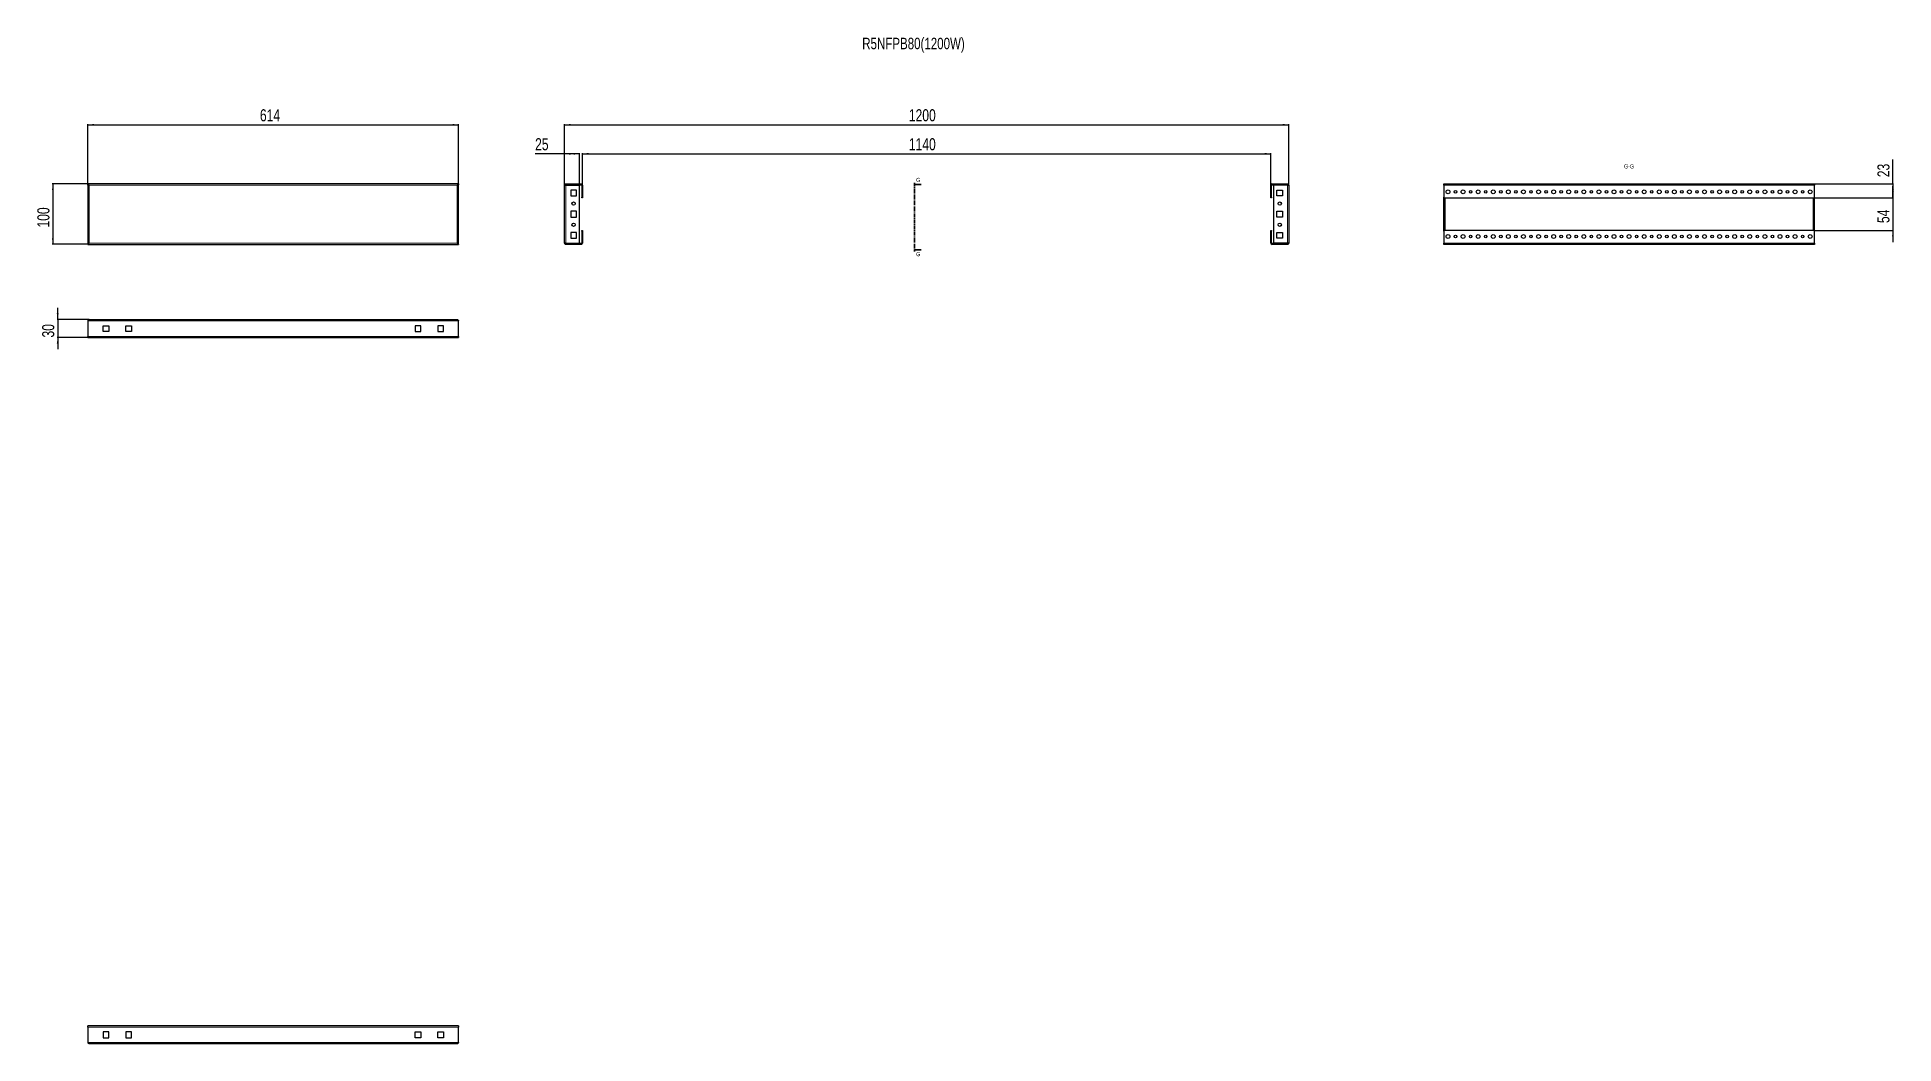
# Model space of a CAD drawing. Header units: millimetres. Extents: x -214 to 2862, y -1092 to 576.
import ezdxf

# ---------------------------------------------------------------- set-up
doc = ezdxf.new("R2010")
doc.units = ezdxf.units.MM
doc.linetypes.add('CENTER', pattern=[10.16, 6.35, -1.27, 1.27, -1.27])
doc.layers.add('FORMAT', color=7, linetype='Continuous')
doc.styles.add('SLDTEXTSTYLE0', font='TXT', dxfattribs={"width": 0.75})
doc.dimstyles.new('SLDDIMSTYLE0', dxfattribs={"dimtxt": 20, "dimasz": 10, "dimexe": 0, "dimexo": 0.0625, "dimgap": 5, "dimtad": 2, "dimdec": 1, "dimrnd": 1e-09, "dimzin": 12, "dimdsep": 46, "dimtxsty": 'SLDTEXTSTYLE0', "dimsah": 1, "dimcen": 0.09, "dimadec": 0, "dimazin": 3, "dimtfac": 1, "dimtofl": 0, "dimtmove": 0, "dimatfit": 3, "dimfxl": 0, "dimfrac": 2, "dimtolj": 1, "dimtzin": 12, "dimarcsym": 0})
doc.dimstyles.new('SLDDIMSTYLE1', dxfattribs={"dimtxt": 20, "dimasz": 10, "dimexe": 0, "dimexo": 0.0625, "dimgap": 5, "dimtad": 2, "dimdec": 1, "dimrnd": 1e-09, "dimzin": 12, "dimdsep": 46, "dimtxsty": 'SLDTEXTSTYLE0', "dimsah": 1, "dimcen": 0.09, "dimadec": 0, "dimazin": 3, "dimtfac": 1, "dimtmove": 0, "dimatfit": 0, "dimfxl": 0, "dimfrac": 2, "dimtolj": 1, "dimtzin": 12, "dimarcsym": 0})

# ---------------------------------------------------------------- blocks, each defined once
blk = doc.blocks.new('_D')
at = {"layer": 'FORMAT'}
for p, q in [((-129.8, 330.6), (-129.8, 431.6)), ((484.2, 330.6), (484.2, 431.6)), ((-129.8, 430.6), (484.2, 430.6))]:
    blk.add_line(p, q, dxfattribs=at)
for points in [[(-129.8, 430.6), (-119.8, 429), (-119.8, 432.1)], [(484.2, 430.6), (474.2, 432.1), (474.2, 429)]]:
    blk.add_solid(points, dxfattribs=at)
at = {"layer": 'FORMAT', "insert": (155.1, 456.4), "char_height": 20, "attachment_point": 1, "style": 'SLDTEXTSTYLE0'}
blk.add_mtext('614', dxfattribs=at)
blk = doc.blocks.new('_D_1')
at = {"layer": 'FORMAT'}
for p, q in [((-129.8, 332.6), (-188.9, 332.6)), ((-187.9, 332.6), (-187.9, 232.6)), ((-129.8, 232.6), (-188.9, 232.6))]:
    blk.add_line(p, q, dxfattribs=at)
for points in [[(-187.9, 332.6), (-189.5, 322.6), (-186.4, 322.6)], [(-187.9, 232.6), (-186.4, 242.6), (-189.5, 242.6)]]:
    blk.add_solid(points, dxfattribs=at)
at = {"layer": 'FORMAT', "insert": (-213.7, 260.4), "char_height": 20, "attachment_point": 1, "rotation": 90, "style": 'SLDTEXTSTYLE0'}
blk.add_mtext('100', dxfattribs=at)
blk = doc.blocks.new('_D_2')
at = {"layer": 'FORMAT'}
for p, q in [((659.8, 330.5), (659.8, 431.6)), ((1859.8, 330.5), (1859.8, 431.6)), ((659.8, 430.6), (1859.8, 430.6))]:
    blk.add_line(p, q, dxfattribs=at)
for points in [[(659.8, 430.6), (669.8, 429), (669.8, 432.1)], [(1859.8, 430.6), (1849.8, 432.1), (1849.8, 429)]]:
    blk.add_solid(points, dxfattribs=at)
at = {"layer": 'FORMAT', "insert": (1230.2, 456.4), "char_height": 20, "attachment_point": 1, "style": 'SLDTEXTSTYLE0'}
blk.add_mtext('1200', dxfattribs=at)
blk = doc.blocks.new('_D_3')
at = {"layer": 'FORMAT'}
for p, q in [((689.8, 330.5), (689.8, 383.6)), ((689.8, 382.6), (1829.8, 382.6)), ((1829.8, 330.5), (1829.8, 383.6))]:
    blk.add_line(p, q, dxfattribs=at)
for points in [[(689.8, 382.6), (699.8, 381), (699.8, 384.1)], [(1829.8, 382.6), (1819.8, 384.1), (1819.8, 381)]]:
    blk.add_solid(points, dxfattribs=at)
at = {"layer": 'FORMAT', "insert": (1230.2, 408.4), "char_height": 20, "attachment_point": 1, "style": 'SLDTEXTSTYLE0'}
blk.add_mtext('1140', dxfattribs=at)
blk = doc.blocks.new('_D_4')
at = {"layer": 'FORMAT'}
for p, q in [((659.8, 382.6), (611, 382.6)), ((659.8, 330.5), (659.8, 383.6)), ((684.8, 382.6), (659.8, 382.6)), ((684.8, 330.6), (684.8, 383.6))]:
    blk.add_line(p, q, dxfattribs=at)
for points in [[(659.8, 382.6), (669.8, 381), (669.8, 384.1)], [(684.8, 382.6), (674.8, 384.1), (674.8, 381)]]:
    blk.add_solid(points, dxfattribs=at)
at = {"layer": 'FORMAT', "insert": (611, 408.4), "char_height": 20, "attachment_point": 1, "style": 'SLDTEXTSTYLE0'}
blk.add_mtext('25', dxfattribs=at)
blk = doc.blocks.new('_D_5')
at = {"layer": 'FORMAT'}
for p, q in [((-179.9, 108), (-179.9, 127.3)), ((-127.7, 108), (-180.9, 108)), ((-179.9, 108), (-179.9, 78)), ((-129.8, 78), (-180.9, 78)), ((-179.9, 78), (-179.9, 58.8))]:
    blk.add_line(p, q, dxfattribs=at)
for points in [[(-179.9, 108), (-178.4, 118), (-181.5, 118)], [(-179.9, 78), (-181.5, 68), (-178.4, 68)]]:
    blk.add_solid(points, dxfattribs=at)
at = {"layer": 'FORMAT', "insert": (-205.7, 78.2), "char_height": 20, "attachment_point": 1, "rotation": 90, "style": 'SLDTEXTSTYLE0'}
blk.add_mtext('30', dxfattribs=at)
blk = doc.blocks.new('_D_6')
at = {"layer": 'FORMAT'}
for p, q in [((2729.5, 309.6), (2861.7, 309.6)), ((2860.7, 309.6), (2860.7, 328.8)), ((2860.7, 309.6), (2860.7, 255.6)), ((2729.5, 255.6), (2861.7, 255.6)), ((2860.7, 255.6), (2860.7, 236.3))]:
    blk.add_line(p, q, dxfattribs=at)
for points in [[(2860.7, 309.6), (2862.2, 319.6), (2859.1, 319.6)], [(2860.7, 255.6), (2859.1, 245.6), (2862.2, 245.6)]]:
    blk.add_solid(points, dxfattribs=at)
at = {"layer": 'FORMAT', "insert": (2834.9, 267.8), "char_height": 20, "attachment_point": 1, "rotation": 90, "style": 'SLDTEXTSTYLE0'}
blk.add_mtext('54', dxfattribs=at)
blk = doc.blocks.new('_D_7')
at = {"layer": 'FORMAT'}
for p, q in [((2860.7, 332.6), (2860.7, 373.3)), ((2729.5, 309.6), (2861.7, 309.6)), ((2730.5, 332.6), (2861.7, 332.6)), ((2860.7, 332.6), (2860.7, 309.6))]:
    blk.add_line(p, q, dxfattribs=at)
for points in [[(2860.7, 332.6), (2859.1, 322.6), (2862.2, 322.6)], [(2860.7, 309.6), (2862.2, 319.6), (2859.1, 319.6)]]:
    blk.add_solid(points, dxfattribs=at)
at = {"layer": 'FORMAT', "insert": (2834.9, 343.8), "char_height": 20, "attachment_point": 1, "rotation": 90, "style": 'SLDTEXTSTYLE0'}
blk.add_mtext('23', dxfattribs=at)

msp = doc.modelspace()

# ---------------------------------------------------------------- linework, layer by layer
at = {"color": 7, "linetype": 'Continuous', "lineweight": 25}
for p, q in [((484.22, 332.57), (-129.78, 332.57)), ((-129.78, 331.07), (-129.78, 332.57)), ((-129.78, 331.07), (-129.78, 330.57)), ((-129.78, 330.57), (-129.78, 234.57)), ((-129.78, 330.57), (-128.28, 330.57)), ((484.22, 330.57), (482.72, 330.57)), ((484.22, 332.57), (484.22, 331.07)), ((484.22, 330.57), (484.22, 331.07)), ((484.22, 234.57), (484.22, 330.57)), ((659.8, 234.67), (659.8, 330.47)), ((661.9, 332.57), (661.9, 331.07)), ((661.9, 332.57), (687.7, 332.57)), ((661.9, 331.07), (687.7, 331.07)), ((661.9, 330.57), (684.8, 330.57)), ((670.05, 322.32), (670.05, 312.82)), ((679.55, 322.32), (670.05, 322.32)), ((670.05, 312.82), (679.55, 312.82)), ((679.55, 312.82), (679.55, 322.32)), ((684.8, 234.57), (684.8, 330.57)), ((688.3, 330.47), (688.3, 310.57)), ((688.3, 310.57), (689.8, 310.57)), ((688.3, 309.57), (688.3, 310.57)), ((689.8, 309.57), (688.3, 309.57)), ((689.8, 330.47), (689.8, 310.57)), ((689.8, 310.57), (689.8, 309.57)), ((1829.8, 310.57), (1829.8, 330.47)), ((1829.8, 310.57), (1831.3, 310.57)), ((1829.8, 309.57), (1829.8, 310.57)), ((1831.3, 309.57), (1829.8, 309.57)), ((1831.3, 310.57), (1831.3, 330.47)), ((1831.3, 310.57), (1831.3, 309.57)), ((1831.9, 332.57), (1857.7, 332.57)), ((1831.9, 331.07), (1857.7, 331.07)), ((1834.8, 234.57), (1834.8, 330.57)), ((1857.7, 330.57), (1834.8, 330.57)), ((1840.05, 322.32), (1849.55, 322.32)), ((1840.05, 312.82), (1840.05, 322.32)), ((1849.55, 312.82), (1840.05, 312.82)), ((1849.55, 322.32), (1849.55, 312.82)), ((1857.7, 331.07), (1857.7, 332.57)), ((1859.8, 330.47), (1859.8, 234.67)), ((2116.5, 332.57), (2730.5, 332.57)), ((2116.5, 330.47), (2116.5, 332.57)), ((2116.5, 330.47), (2116.5, 310.57)), ((2116.5, 310.57), (2117.5, 309.57)), ((2116.5, 254.57), (2116.5, 310.57)), ((2117.5, 309.57), (2729.5, 309.57)), ((2118, 255.57), (2118, 309.57)), ((2729, 255.57), (2729, 309.57)), ((2729.5, 309.57), (2730.5, 310.57)), ((2730.5, 332.57), (2730.5, 330.47)), ((2730.5, 310.57), (2730.5, 330.47)), ((2730.5, 254.57), (2730.5, 310.57)), ((670.05, 287.32), (670.05, 277.82)), ((679.55, 287.32), (670.05, 287.32)), ((670.05, 277.82), (679.55, 277.82)), ((679.55, 277.82), (679.55, 287.32)), ((1840.05, 287.32), (1849.55, 287.32)), ((1840.05, 277.82), (1840.05, 287.32)), ((1849.55, 277.82), (1840.05, 277.82)), ((1849.55, 287.32), (1849.55, 277.82)), ((679.55, 252.32), (670.05, 252.32)), ((670.05, 252.32), (670.05, 242.82)), ((679.55, 242.82), (679.55, 252.32)), ((688.3, 254.57), (688.3, 255.57)), ((688.3, 255.57), (689.8, 255.57)), ((689.8, 254.57), (688.3, 254.57)), ((688.3, 254.57), (688.3, 234.67)), ((689.8, 255.57), (689.8, 254.57)), ((689.8, 254.57), (689.8, 234.67)), ((1829.8, 255.57), (1831.3, 255.57)), ((1829.8, 254.57), (1829.8, 255.57)), ((1831.3, 254.57), (1829.8, 254.57)), ((1829.8, 234.67), (1829.8, 254.57)), ((1831.3, 255.57), (1831.3, 254.57)), ((1831.3, 234.67), (1831.3, 254.57)), ((1840.05, 252.32), (1849.55, 252.32)), ((1840.05, 242.82), (1840.05, 252.32)), ((1849.55, 252.32), (1849.55, 242.82)), ((2117.5, 255.57), (2116.5, 254.57)), ((2116.5, 254.57), (2116.5, 234.67)), ((2729.5, 255.57), (2117.5, 255.57)), ((2730.5, 254.57), (2729.5, 255.57)), ((2730.5, 234.67), (2730.5, 254.57)), ((-128.28, 234.57), (-129.78, 234.57)), ((-129.78, 234.57), (-129.78, 234.07)), ((-129.78, 234.07), (-129.78, 232.57)), ((-129.78, 232.57), (484.22, 232.57)), ((482.72, 234.57), (484.22, 234.57)), ((484.22, 234.07), (484.22, 234.57)), ((484.22, 232.57), (484.22, 234.07)), ((661.9, 234.57), (684.8, 234.57)), ((661.9, 232.57), (661.9, 234.07)), ((687.7, 234.07), (661.9, 234.07)), ((687.7, 232.57), (661.9, 232.57)), ((670.05, 242.82), (679.55, 242.82)), ((1857.7, 234.07), (1831.9, 234.07)), ((1857.7, 232.57), (1831.9, 232.57)), ((1857.7, 234.57), (1834.8, 234.57)), ((1849.55, 242.82), (1840.05, 242.82)), ((1857.7, 234.07), (1857.7, 232.57)), ((2116.5, 232.57), (2116.5, 234.67)), ((2730.5, 232.57), (2116.5, 232.57)), ((2730.5, 234.67), (2730.5, 232.57)), ((-129.78, 105.92), (-129.78, 80.12)), ((-127.68, 108.02), (482.12, 108.02)), ((-104.78, 97.77), (-95.28, 97.77)), ((-104.78, 88.27), (-104.78, 97.77)), ((-95.28, 97.77), (-95.28, 88.27)), ((-67.28, 97.77), (-57.78, 97.77)), ((-67.28, 88.27), (-67.28, 97.77)), ((-57.78, 97.77), (-57.78, 88.27)), ((421.72, 97.77), (412.22, 97.77)), ((412.22, 97.77), (412.22, 88.27)), ((421.72, 88.27), (421.72, 97.77)), ((449.72, 97.77), (449.72, 88.27)), ((459.22, 97.77), (449.72, 97.77)), ((459.22, 88.27), (459.22, 97.77)), ((484.22, 80.12), (484.22, 105.92)), ((-129.78, 78.02), (-129.78, 80.12)), ((-129.78, 78.02), (484.22, 78.02)), ((-95.28, 88.27), (-104.78, 88.27)), ((-57.78, 88.27), (-67.28, 88.27)), ((412.22, 88.27), (421.72, 88.27)), ((449.72, 88.27), (459.22, 88.27)), ((484.22, 80.12), (484.22, 78.02)), ((-129.78, -1064.08), (-129.78, -1061.98)), ((484.22, -1061.98), (-129.78, -1061.98)), ((-129.78, -1064.08), (-129.78, -1089.88)), ((-95.28, -1072.23), (-104.78, -1072.23)), ((-104.78, -1072.23), (-104.78, -1081.73)), ((-95.28, -1081.73), (-95.28, -1072.23)), ((-57.78, -1072.23), (-67.28, -1072.23)), ((-67.28, -1072.23), (-67.28, -1081.73)), ((-57.78, -1081.73), (-57.78, -1072.23)), ((412.22, -1081.73), (412.22, -1072.23)), ((412.22, -1072.23), (421.72, -1072.23)), ((421.72, -1072.23), (421.72, -1081.73)), ((449.72, -1072.23), (459.22, -1072.23)), ((449.72, -1081.73), (449.72, -1072.23)), ((459.22, -1072.23), (459.22, -1081.73)), ((484.22, -1061.98), (484.22, -1064.08)), ((484.22, -1089.88), (484.22, -1064.08)), ((482.12, -1091.98), (-127.68, -1091.98)), ((-104.78, -1081.73), (-95.28, -1081.73)), ((-67.28, -1081.73), (-57.78, -1081.73)), ((421.72, -1081.73), (412.22, -1081.73)), ((459.22, -1081.73), (449.72, -1081.73))]:
    msp.add_line(p, q, dxfattribs=at)
at = {"color": 8, "linetype": 'Continuous', "lineweight": 18}
for p, q in [((482.12, 330.47), (-127.68, 330.47)), ((-127.68, 330.47), (-127.68, 234.67)), ((482.12, 234.67), (482.12, 330.47)), ((661.9, 234.57), (661.9, 330.57)), ((687.7, 331.07), (687.7, 332.57)), ((688.3, 330.47), (689.8, 330.47)), ((1831.3, 330.47), (1829.8, 330.47)), ((1831.9, 331.07), (1831.9, 332.57)), ((1857.7, 330.57), (1857.7, 234.57)), ((2116.5, 330.47), (2730.5, 330.47)), ((2118.6, 255.57), (2118.6, 309.57)), ((2728.4, 309.57), (2728.4, 255.57)), ((-127.68, 234.67), (482.12, 234.67)), ((687.7, 234.07), (687.7, 232.57)), ((688.3, 234.67), (689.8, 234.67)), ((1831.3, 234.67), (1829.8, 234.67)), ((1831.9, 234.07), (1831.9, 232.57)), ((2730.5, 234.67), (2116.5, 234.67)), ((-129.78, 105.92), (484.22, 105.92)), ((-129.78, 80.12), (484.22, 80.12)), ((484.22, -1064.08), (-129.78, -1064.08)), ((484.22, -1089.88), (-129.78, -1089.88))]:
    msp.add_line(p, q, dxfattribs=at)
at = {"color": 7, "linetype": 'CENTER', "lineweight": 35}
msp.add_line((1239.84, 334.64), (1239.84, 220.56), dxfattribs=at)
at = {"color": 7, "linetype": 'Continuous', "lineweight": 35}
for p, q in [((1250.48, 331.64), (1239.84, 331.64)), ((1250.48, 223.56), (1239.84, 223.56))]:
    msp.add_line(p, q, dxfattribs=at)
at = {"color": 7, "linetype": 'Continuous', "lineweight": 25}
for centre, radius in [((2123.5, 319.57), 3.25), ((2136, 319.57), 2.1), ((2148.5, 319.57), 3.25), ((2161, 319.57), 2.1), ((2173.5, 319.57), 3.25), ((2186, 319.57), 2.1), ((2198.5, 319.57), 3.25), ((2211, 319.57), 2.1), ((2223.5, 319.57), 3.25), ((2236, 319.57), 2.1), ((2248.5, 319.57), 3.25), ((2261, 319.57), 2.1), ((2273.5, 319.57), 3.25), ((2286, 319.57), 2.1), ((2298.5, 319.57), 3.25), ((2311, 319.57), 2.1), ((2323.5, 319.57), 3.25), ((2336, 319.57), 2.1), ((2348.5, 319.57), 3.25), ((2361, 319.57), 2.1), ((2373.5, 319.57), 3.25), ((2386, 319.57), 2.1), ((2398.5, 319.57), 3.25), ((2411, 319.57), 2.1), ((2423.5, 319.57), 3.25), ((2436, 319.57), 2.1), ((2448.5, 319.57), 3.25), ((2461, 319.57), 2.1), ((2473.5, 319.57), 3.25), ((2486, 319.57), 2.1), ((2498.5, 319.57), 3.25), ((2511, 319.57), 2.1), ((2523.5, 319.57), 3.25), ((2536, 319.57), 2.1), ((2548.5, 319.57), 3.25), ((2561, 319.57), 2.1), ((2573.5, 319.57), 3.25), ((2586, 319.57), 2.1), ((2598.5, 319.57), 3.25), ((2611, 319.57), 2.1), ((2623.5, 319.57), 3.25), ((2636, 319.57), 2.1), ((2648.5, 319.57), 3.25), ((2661, 319.57), 2.1), ((2673.5, 319.57), 3.25), ((2686, 319.57), 2.1), ((2698.5, 319.57), 3.25), ((2711, 319.57), 2.1), ((2723.5, 319.57), 3.25), ((674.8, 300.07), 2.75), ((1844.8, 300.07), 2.75), ((674.8, 265.07), 2.75), ((1844.8, 265.07), 2.75), ((2123.5, 245.57), 3.25), ((2136, 245.57), 2.1), ((2148.5, 245.57), 3.25), ((2161, 245.57), 2.1), ((2173.5, 245.57), 3.25), ((2186, 245.57), 2.1), ((2198.5, 245.57), 3.25), ((2211, 245.57), 2.1), ((2223.5, 245.57), 3.25), ((2236, 245.57), 2.1), ((2248.5, 245.57), 3.25), ((2261, 245.57), 2.1), ((2273.5, 245.57), 3.25), ((2286, 245.57), 2.1), ((2298.5, 245.57), 3.25), ((2311, 245.57), 2.1), ((2323.5, 245.57), 3.25), ((2336, 245.57), 2.1), ((2348.5, 245.57), 3.25), ((2361, 245.57), 2.1), ((2373.5, 245.57), 3.25), ((2386, 245.57), 2.1), ((2398.5, 245.57), 3.25), ((2411, 245.57), 2.1), ((2423.5, 245.57), 3.25), ((2436, 245.57), 2.1), ((2448.5, 245.57), 3.25), ((2461, 245.57), 2.1), ((2473.5, 245.57), 3.25), ((2486, 245.57), 2.1), ((2498.5, 245.57), 3.25), ((2511, 245.57), 2.1), ((2523.5, 245.57), 3.25), ((2536, 245.57), 2.1), ((2548.5, 245.57), 3.25), ((2561, 245.57), 2.1), ((2573.5, 245.57), 3.25), ((2586, 245.57), 2.1), ((2598.5, 245.57), 3.25), ((2611, 245.57), 2.1), ((2623.5, 245.57), 3.25), ((2636, 245.57), 2.1), ((2648.5, 245.57), 3.25), ((2661, 245.57), 2.1), ((2673.5, 245.57), 3.25), ((2686, 245.57), 2.1), ((2698.5, 245.57), 3.25), ((2711, 245.57), 2.1), ((2723.5, 245.57), 3.25)]:
    msp.add_circle(centre, radius, dxfattribs=at)
for centre, radius, start, end in [((687.7, 330.47), 2.1, 0, 90), ((687.7, 330.47), 0.6, 0, 90), ((1831.9, 330.47), 2.1, 90, 180), ((1831.9, 330.47), 0.6, 90, 180), ((687.7, 234.67), 0.6, 270, 360), ((687.7, 234.67), 2.1, 270, 0), ((1831.9, 234.67), 2.1, 180, 270), ((1831.9, 234.67), 0.6, 180, 270)]:
    msp.add_arc(centre, radius, start, end, dxfattribs=at)
for points, knots in [([(-127.68, 330.47), (-127.86, 330.75), (-128.22, 331.31), (-128.75, 332.01), (-129.27, 332.48), (-129.62, 332.54), (-129.78, 332.57)], [0, 0, 0, 0, 0.25475266, 0.50964469, 0.7645377, 1, 1, 1, 1]), ([(-127.68, 330.47), (-127.86, 330.55), (-128.23, 330.71), (-128.92, 330.98), (-129.44, 331.03), (-129.78, 331.07)], [0, 0, 0, 0, 0.2598775, 0.5197391, 1, 1, 1, 1]), ([(1859.8, 330.47), (1859.77, 330.75), (1859.7, 331.31), (1859.2, 332.01), (1858.5, 332.48), (1857.96, 332.54), (1857.7, 332.57)], [0, 0, 0, 0, 0.25475266, 0.50964469, 0.7645377, 1, 1, 1, 1]), ([(1858.3, 330.47), (1858.29, 330.55), (1858.27, 330.71), (1858.08, 330.98), (1857.85, 331.03), (1857.7, 331.07)], [0, 0, 0, 0, 0.2598775, 0.5197391, 1, 1, 1, 1]), ([(482.12, 108.02), (482.3, 107.99), (482.65, 107.92), (483.19, 107.42), (483.71, 106.72), (484.06, 106.18), (484.22, 105.92)], [0, 0, 0, 0, 0.2547527, 0.5096447, 0.7645377, 1, 1, 1, 1]), ([(-127.68, -1091.98), (-127.86, -1091.95), (-128.22, -1091.88), (-128.75, -1091.38), (-129.27, -1090.68), (-129.62, -1090.14), (-129.78, -1089.88)], [0, 0, 0, 0, 0.25475266, 0.50964469, 0.7645377, 1, 1, 1, 1])]:
    msp.add_open_spline(points, degree=3, knots=knots, dxfattribs=at)
for points in [[(-129.78, 330.57), (-129.75, 330.56), (-129.69, 330.54), (-129.2, 330.52), (-128.51, 330.49), (-127.96, 330.47), (-127.68, 330.47)], [(484.22, 332.57), (484.04, 332.53), (483.69, 332.47), (483.17, 331.99), (482.64, 331.29), (482.29, 330.74), (482.12, 330.47)], [(484.22, 331.07), (483.87, 331.03), (483.17, 330.95), (482.47, 330.63), (482.12, 330.47)], [(482.12, 330.47), (482.39, 330.47), (482.95, 330.49), (483.64, 330.52), (484.13, 330.54), (484.19, 330.56), (484.22, 330.57)], [(661.9, 332.57), (661.63, 332.53), (661.08, 332.47), (660.38, 331.99), (659.9, 331.29), (659.83, 330.74), (659.8, 330.47)], [(659.8, 330.47), (659.83, 330.47), (659.9, 330.49), (660.38, 330.52), (661.08, 330.54), (661.63, 330.56), (661.9, 330.57)], [(661.9, 331.07), (661.74, 331.03), (661.41, 330.95), (661.34, 330.63), (661.3, 330.47)], [(1857.7, 330.57), (1857.98, 330.56), (1858.53, 330.54), (1859.22, 330.52), (1859.71, 330.49), (1859.77, 330.47), (1859.8, 330.47)], [(-129.78, 232.57), (-129.61, 232.6), (-129.26, 232.66), (-128.73, 233.15), (-128.21, 233.84), (-127.86, 234.39), (-127.68, 234.67)], [(-127.68, 234.67), (-127.96, 234.66), (-128.51, 234.64), (-129.2, 234.62), (-129.69, 234.59), (-129.75, 234.57), (-129.78, 234.57)], [(-129.78, 234.07), (-129.43, 234.1), (-128.73, 234.18), (-128.03, 234.5), (-127.68, 234.67)], [(482.12, 234.67), (482.29, 234.39), (482.64, 233.84), (483.17, 233.15), (483.69, 232.66), (484.04, 232.6), (484.22, 232.57)], [(484.22, 234.57), (484.19, 234.57), (484.13, 234.59), (483.64, 234.62), (482.95, 234.64), (482.39, 234.66), (482.12, 234.67)], [(482.12, 234.67), (482.47, 234.5), (483.17, 234.18), (483.87, 234.1), (484.22, 234.07)], [(661.9, 234.57), (661.63, 234.57), (661.08, 234.59), (660.38, 234.62), (659.9, 234.64), (659.83, 234.66), (659.8, 234.67)], [(659.8, 234.67), (659.83, 234.39), (659.9, 233.84), (660.38, 233.15), (661.08, 232.66), (661.63, 232.6), (661.9, 232.57)], [(661.3, 234.67), (661.34, 234.5), (661.41, 234.18), (661.74, 234.1), (661.9, 234.07)], [(1857.7, 232.57), (1857.98, 232.6), (1858.53, 232.66), (1859.22, 233.15), (1859.71, 233.84), (1859.77, 234.39), (1859.8, 234.67)], [(1857.7, 234.07), (1857.86, 234.1), (1858.19, 234.18), (1858.26, 234.5), (1858.3, 234.67)], [(1859.8, 234.67), (1859.77, 234.66), (1859.71, 234.64), (1859.22, 234.62), (1858.53, 234.59), (1857.98, 234.57), (1857.7, 234.57)], [(-129.78, 105.92), (-129.61, 106.19), (-129.26, 106.75), (-128.73, 107.44), (-128.21, 107.92), (-127.86, 107.99), (-127.68, 108.02)], [(484.22, -1089.88), (484.04, -1090.16), (483.69, -1090.71), (483.17, -1091.4), (482.64, -1091.89), (482.29, -1091.95), (482.12, -1091.98)]]:
    msp.add_open_spline(points, degree=3, dxfattribs=at)
at = {"color": 7, "linetype": 'Continuous', "lineweight": 35}
for points in [[(1239.84, 331.64), (1246.84, 330.52), (1246.84, 332.76)], [(1239.84, 223.56), (1246.84, 222.44), (1246.84, 224.68)]]:
    msp.add_solid(points, dxfattribs=at)

# ---------------------------------------------------------------- texts
at = {"color": 7, "linetype": 'Continuous', "char_height": 7, "attachment_point": 1, "style": 'SLDTEXTSTYLE0'}
for insert in [(1242.35, 342.74), (1242.35, 219.86)]:
    msp.add_mtext('G', dxfattribs=dict(at, insert=insert))
at = {"layer": 'FORMAT', "style": 'SLDTEXTSTYLE0'}
for s, insert, char_height, attachment_point in [('R5NFPB80(1200W)', (1152.96, 574.83), 19.05, 1), ('G-G', (2423.51, 365.26), 7, 2)]:
    msp.add_mtext(s, dxfattribs=dict(at, insert=insert, char_height=char_height, attachment_point=attachment_point))

# ---------------------------------------------------------------- dimensions: what is measured, and where the dimension line sits
at = {"layer": 'FORMAT'}
for base, p1, p2, picture, middle in [((484.22, 430.57), (-129.78, 330.57), (484.22, 330.57), '_D', (177.22, 430.57)), ((1829.8, 382.57), (689.8, 330.47), (1829.8, 330.47), '_D_3', (1259.8, 382.57))]:
    dim = msp.add_linear_dim(base=base, p1=p1, p2=p2, dimstyle='SLDDIMSTYLE0', dxfattribs=at)
    dim.commit()
    dim.dimension.update_dxf_attribs({"geometry": picture, "text_midpoint": middle, "dimtype": 160})
for base, p1, p2, angle, dimstyle, picture, middle in [((1859.8, 430.57), (659.8, 330.47), (1859.8, 330.47), 0, 'SLDDIMSTYLE0', '_D_2', (1259.8, 430.57)), ((659.8, 382.57), (684.8, 330.57), (659.8, 330.47), 0, 'SLDDIMSTYLE0', '_D_4', (625.8, 382.57)), ((2860.66, 309.57), (2730.5, 332.57), (2729.5, 309.57), 90, 'SLDDIMSTYLE0', '_D_7', (2860.66, 358.57)), ((-187.95, 232.57), (-129.78, 332.57), (-129.78, 232.57), 90, 'SLDDIMSTYLE0', '_D_1', (-187.95, 282.57)), ((2860.66, 255.57), (2729.5, 309.57), (2729.5, 255.57), 90, 'SLDDIMSTYLE1', '_D_6', (2860.66, 282.57)), ((-179.95, 78.02), (-127.68, 108.02), (-129.78, 78.02), 90, 'SLDDIMSTYLE1', '_D_5', (-179.95, 93.02))]:
    dim = msp.add_linear_dim(base=base, p1=p1, p2=p2, angle=angle, dimstyle=dimstyle, dxfattribs=at)
    dim.commit()
    dim.dimension.update_dxf_attribs({"geometry": picture, "text_midpoint": middle, "dimtype": 160})

doc.saveas('drawing.dxf')
